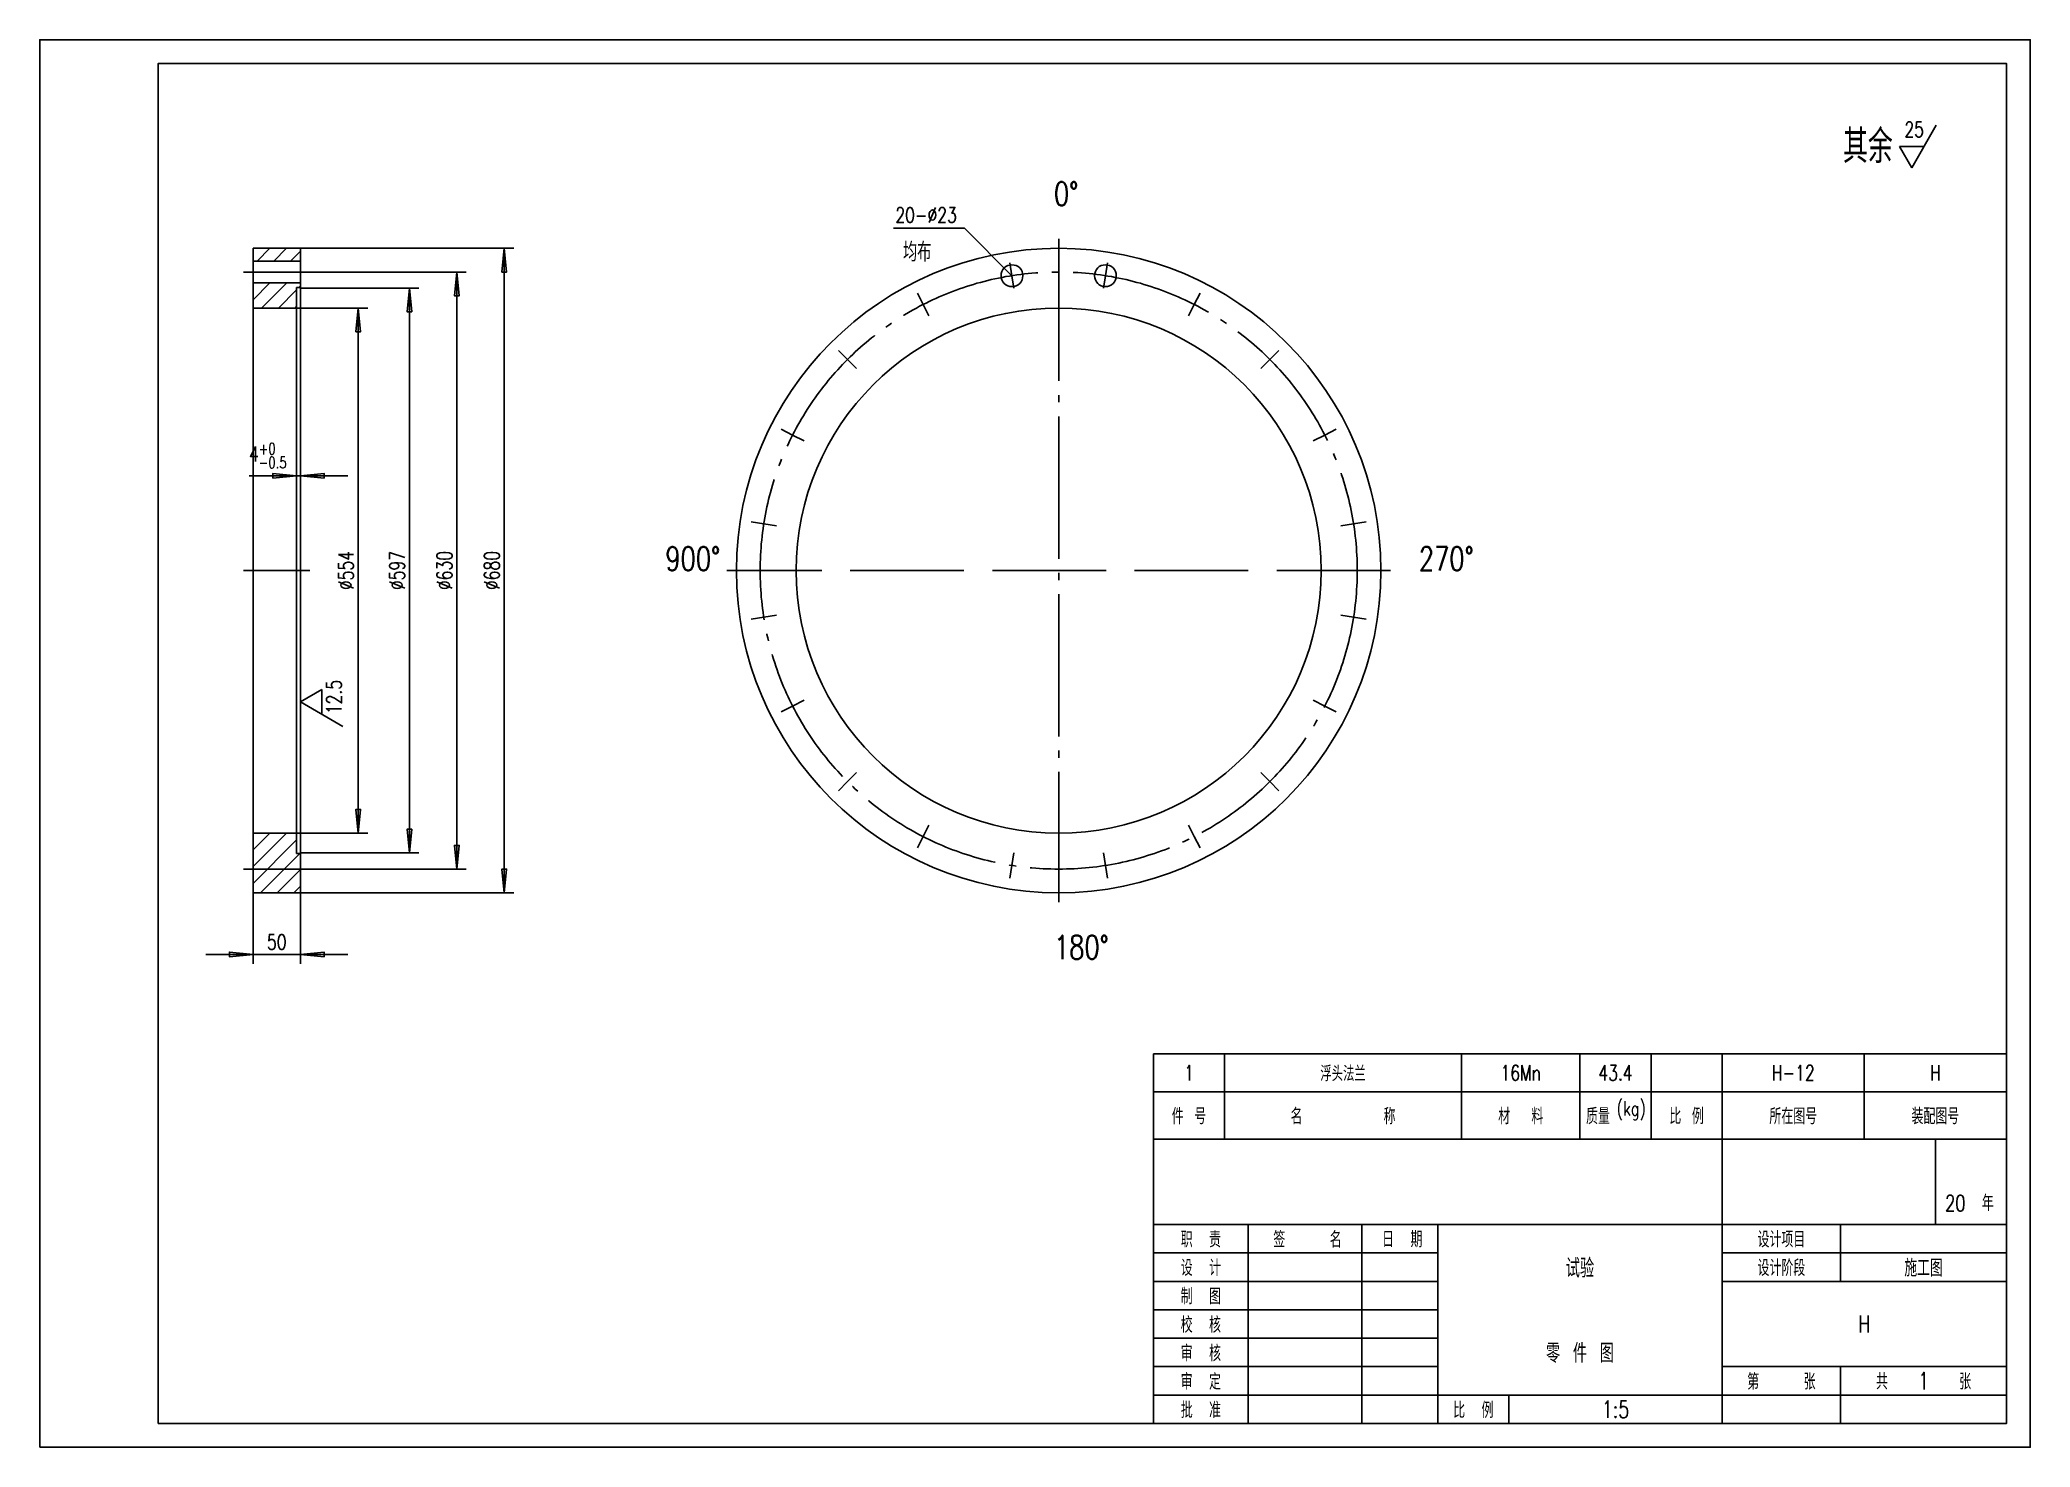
# Model space of a CAD drawing. Extents: x -125 to 1975, y -25 to 1460.
import ezdxf
from ezdxf.enums import TextEntityAlignment as Align

# ---------------------------------------------------------------- set-up
doc = ezdxf.new("R2010")
doc.units = 0
doc.header["$LTSCALE"] = 30
doc.header["$MEASUREMENT"] = 0
doc.linetypes.add('CENTER', pattern=[6.25, 5, -0.5, 0.25, -0.5])
doc.linetypes.add('DASHED', pattern=[5, 4, -1])
for name, color, linetype in [('1', 2, 'CONTINUOUS'), ('2', 1, 'CONTINUOUS'), ('4', 2, 'CENTER'), ('5', 2, 'DASHED')]:
    doc.layers.add(name, color=color, linetype=linetype)
doc.styles.add('HZ', font='txt', dxfattribs={"width": 0.75, "bigfont": 'hztxt'})
doc.styles.get("Standard").update_dxf_attribs({"font": 'simplex', "width": 0.75, "bigfont": 'hztxt'})

# ---------------------------------------------------------------- blocks, each defined once
blk = doc.blocks.new('BT3')
at = {"layer": '1'}
for p, q in [((-165, 0), (-165, 18)), ((-115, 0), (-115, 18)), ((-90, 0), (-90, 18)), ((-75, 0), (-75, 18)), ((-60, 0), (-60, 18)), ((-30, 0), (-30, 18)), ((-180, 10), (0, 10))]:
    blk.add_line(p, q, dxfattribs=at)
at = {"layer": '2'}
for p, q in [((-180, 18), (0, 18)), ((-180, 18), (0, 18)), ((-180, 0), (-180, 18)), ((0, 0), (0, 18)), ((-180, 0), (0, 0))]:
    blk.add_line(p, q, dxfattribs=at)
at = {"layer": '1', "style": 'HZ', "width": 0.75}
blk.add_text('(kg)', height=3, dxfattribs=at).set_placement((-79.2, 5), align=Align.CENTER)
for s, p in [('件 号', (-172.5, 5)), ('名       称', (-140, 5)), ('材  料', (-102.5, 5)), ('质量', (-86.2, 5)), ('比 例', (-67.5, 5)), ('所在图号', (-45, 5)), ('装配图号', (-15, 5))]:
    blk.add_text(s, height=3.36, dxfattribs=at).set_placement(p, align=Align.MIDDLE)

msp = doc.modelspace()

# ---------------------------------------------------------------- linework, layer by layer
at = {"layer": '1'}
for p, q in [((1875.9, 1369.8), (1850, 1325)), ((1850, 1325), (1837.1, 1347.4)), ((1837.1, 1347.4), (1862.9, 1347.4)), ((117.7, 1240), (104.2, 1226.5)), ((121.9, 1226.5), (135.4, 1240)), ((150, 1240), (375, 1240)), ((365, 560), (365, 1240)), ((150, 1237), (139.5, 1226.5)), ((117.8, 1203.5), (100, 1185.7)), ((109, 1177), (135.5, 1203.5)), ((150, 1200.3), (148.2, 1198.5)), ((150, 1215), (325, 1215)), ((150, 1198), (275, 1198)), ((265, 602), (265, 1198)), ((315, 585), (315, 1215)), ((146, 1196.3), (126.7, 1177)), ((144.3, 1177), (146, 1178.7)), ((146, 1177), (221, 1177)), ((211, 623), (211, 1177)), ((146, 1000), (150, 1000)), ((150, 761.5), (172.4, 774.4)), ((194.8, 735.6), (150, 761.5)), ((172.4, 774.4), (172.4, 748.5)), ((117.7, 623), (100, 605.3)), ((100, 587.6), (135.4, 623)), ((146, 615.9), (100, 569.9)), ((146, 623), (221, 623)), ((107.7, 560), (149.2, 601.5)), ((150, 602), (275, 602)), ((150, 584.6), (125.4, 560)), ((150, 585), (325, 585)), ((100, 560), (100, 485)), ((143.1, 560), (150, 566.9)), ((150, 560), (375, 560)), ((150, 560), (150, 485)), ((100, 495), (150, 495)), ((1650, 0), (1650, 300)), ((1875, 300), (1875, 210)), ((1050, 210), (1950, 210)), ((1150, 0), (1150, 210)), ((1269.8, 0), (1269.8, 210)), ((1350, 0), (1350, 210)), ((1775, 150), (1775, 210)), ((1050, 180), (1350, 180)), ((1650, 180), (1950, 180)), ((1050, 150), (1350, 150)), ((1650, 150), (1950, 150)), ((1050, 120), (1350, 120)), ((1050, 90), (1350, 90)), ((1050, 60), (1350, 60)), ((1650, 60), (1950, 60)), ((1775, 0), (1775, 60)), ((1050, 30), (1950, 30)), ((1425, 0), (1425, 30))]:
    msp.add_line(p, q, dxfattribs=at)
msp.add_lwpolyline([(-125, -25), (-125, 1460), (1975, 1460), (1975, -25)], close=True, dxfattribs=at)
for points in [[(900.7, 1211.1), (850.7, 1261.1), (775.7, 1261.1)], [(365, 1240), (362.5, 1215), (367.5, 1215), (365, 1240)], [(265, 1198), (262.5, 1173), (267.5, 1173), (265, 1198)], [(315, 1215), (312.5, 1190), (317.5, 1190), (315, 1215)], [(211, 1177), (208.5, 1152), (213.5, 1152), (211, 1177)], [(146, 1000), (121, 1002.5), (121, 997.5), (146, 1000), (96, 1000)], [(150, 1000), (175, 997.5), (175, 1002.5), (150, 1000), (200, 1000)], [(211, 623), (213.5, 648), (208.5, 648), (211, 623)], [(265, 602), (267.5, 627), (262.5, 627), (265, 602)], [(315, 585), (317.5, 610), (312.5, 610), (315, 585)], [(365, 560), (367.5, 585), (362.5, 585), (365, 560)], [(100, 495), (75, 497.5), (75, 492.5), (100, 495), (50, 495)], [(150, 495), (175, 492.5), (175, 497.5), (150, 495), (200, 495)]]:
    msp.add_lwpolyline(points, dxfattribs=at)
for points in [[(365, 1240), (362.5, 1215), (367.5, 1215), (365, 1240)], [(265, 1198), (262.5, 1173), (267.5, 1173), (265, 1198)], [(315, 1215), (312.5, 1190), (317.5, 1190), (315, 1215)], [(211, 1177), (208.5, 1152), (213.5, 1152), (211, 1177)], [(146, 1000), (121, 1002.5), (121, 997.5), (146, 1000)], [(150, 1000), (175, 997.5), (175, 1002.5), (150, 1000)], [(211, 623), (213.5, 648), (208.5, 648), (211, 623)], [(265, 602), (267.5, 627), (262.5, 627), (265, 602)], [(315, 585), (317.5, 610), (312.5, 610), (315, 585)], [(365, 560), (367.5, 585), (362.5, 585), (365, 560)], [(100, 495), (75, 497.5), (75, 492.5), (100, 495)], [(150, 495), (175, 492.5), (175, 497.5), (150, 495)]]:
    msp.add_solid(points, dxfattribs=at)
at = {"layer": '2'}
for p, q in [((100, 1226.5), (100, 1203.5)), ((150, 1226.5), (150, 1203.5)), ((150, 1198.5), (150, 601.5)), ((100, 1177), (100, 623)), ((146, 1177), (146, 623)), ((1050, 300), (1950, 300)), ((1050, 0), (1050, 300)), ((1950, 0), (1950, 300)), ((1050, 0), (1950, 0))]:
    msp.add_line(p, q, dxfattribs=at)
for points in [[(0, 0), (0, 1435), (1950, 1435), (1950, 0)], [(100, 1240), (100, 1226.5), (150, 1226.5), (150, 1240)], [(100, 1203.5), (100, 1177), (146, 1177), (146, 1198.5), (150, 1198.5), (150, 1203.5)], [(100, 623), (100, 560), (150, 560), (150, 601.5), (146, 601.5), (146, 623)]]:
    msp.add_lwpolyline(points, close=True, dxfattribs=at)
for centre, radius in [((950, 900), 340), ((900.7, 1211.1), 11.5), ((999.3, 1211.1), 11.5), ((950, 900), 277)]:
    msp.add_circle(centre, radius, dxfattribs=at)
at = {"layer": '4'}
for p, q in [((950, 1250), (950, 550)), ((900.7, 1211.1), (898.6, 1224.5)), ((999.3, 1211.1), (1001.4, 1224.5)), ((90, 1215), (160, 1215)), ((900.7, 1211.1), (902.8, 1197.8)), ((999.3, 1211.1), (997.2, 1197.8)), ((807, 1180.7), (800.9, 1192.7)), ((807, 1180.7), (813.1, 1168.6)), ((1093, 1180.7), (1086.9, 1168.6)), ((1093, 1180.7), (1099.1, 1192.7)), ((727.3, 1122.7), (717.7, 1132.3)), ((727.3, 1122.7), (736.8, 1113.2)), ((1172.7, 1122.7), (1163.2, 1113.2)), ((1172.7, 1122.7), (1182.3, 1132.3)), ((669.3, 1043), (657.3, 1049.1)), ((669.3, 1043), (681.4, 1036.9)), ((1230.7, 1043), (1218.6, 1036.9)), ((1230.7, 1043), (1242.7, 1049.1)), ((638.9, 949.3), (625.5, 951.4)), ((638.9, 949.3), (652.2, 947.2)), ((1261.1, 949.3), (1247.8, 947.2)), ((1261.1, 949.3), (1274.5, 951.4)), ((90, 900), (160, 900)), ((638.9, 850.7), (625.5, 848.6)), ((638.9, 850.7), (652.2, 852.8)), ((1261.1, 850.7), (1247.8, 852.8)), ((1261.1, 850.7), (1274.5, 848.6)), ((669.3, 757), (657.3, 750.9)), ((669.3, 757), (681.4, 763.1)), ((1230.7, 757), (1218.6, 763.1)), ((1230.7, 757), (1242.7, 750.9)), ((727.3, 677.3), (717.7, 667.7)), ((727.3, 677.3), (736.8, 686.8)), ((1172.7, 677.3), (1163.2, 686.8)), ((1172.7, 677.3), (1182.3, 667.7)), ((807, 619.3), (813.1, 631.4)), ((1093, 619.3), (1086.9, 631.4)), ((807, 619.3), (800.9, 607.3)), ((1093, 619.3), (1099.1, 607.3)), ((900.7, 588.9), (898.6, 575.5)), ((900.7, 588.9), (902.8, 602.2)), ((999.3, 588.9), (997.2, 602.2)), ((999.3, 588.9), (1001.4, 575.5)), ((90, 585), (160, 585))]:
    msp.add_line(p, q, dxfattribs=at)
msp.add_circle((950, 900), 315, dxfattribs=at)
at = {"layer": '5'}
msp.add_line((1300, 900), (600, 900), dxfattribs=at)

# ---------------------------------------------------------------- block references
at = {"layer": '1', "xscale": 5, "yscale": 5, "zscale": 5}
msp.add_blockref('BT3', (1950, 300), dxfattribs=at)

# ---------------------------------------------------------------- texts
at = {"layer": '1', "style": 'HZ', "width": 0.75}
for s, height, p in [('其余', 35, (1830, 1330)), ('25', 16, (1862.9, 1357.4)), ('4', 16, (106, 1015))]:
    msp.add_text(s, height=height, dxfattribs=at).set_placement(p, align=Align.RIGHT)
for s, height, p in [('0%%d', 25, (945, 1285)), ('20-%%c23', 16, (777.7, 1267.1)), ('均布', 20, (785.7, 1226.1)), ('+0', 12, (106, 1022.5)), ('-0.5', 12, (106, 1008)), ('900%%d', 25, (535, 900)), ('270%%d', 25, (1330, 900)), ('180%%d', 25, (945, 490))]:
    msp.add_text(s, height=height, dxfattribs=at).set_placement(p)
for s, p in [('%%c554', (206, 900)), ('%%c597', (260, 900)), ('%%c630', (310, 900)), ('%%c680', (360, 900))]:
    msp.add_text(s, height=16, rotation=90, dxfattribs=at).set_placement(p, align=Align.CENTER)
msp.add_text('12.5', height=16, rotation=90, dxfattribs=at).set_placement((193.4, 748.5))
msp.add_text('50', height=16, dxfattribs=at).set_placement((125, 500), align=Align.CENTER)
for s, height, p in [('1', 16, (1087.5, 370)), ('浮头法兰', 16, (1250, 370)), ('16Mn', 16, (1437.5, 370)), ('43.4', 16, (1537.5, 370)), ('H-12', 16, (1725, 370)), ('H', 16, (1875, 370)), ('试验', 20, (1500, 165)), ('施工图', 18, (1862.5, 165)), ('H', 18, (1800, 105)), ('零 件 图', 20, (1500, 75)), ('1', 18, (1862.5, 45)), ('1:5', 18, (1537.5, 15))]:
    msp.add_text(s, height=height, dxfattribs=at).set_placement(p, align=Align.MIDDLE)
at = {"layer": '1', "width": 0.75}
for s, p in [('20  年', (1910.9, 233.4)), ('职  责', (1100, 195)), ('签     名', (1212.5, 195)), ('日  期', (1312.5, 195)), ('设计项目', (1712.5, 195)), ('设  计', (1100, 165)), ('设计阶段', (1712.5, 165)), ('制  图', (1100, 135)), ('校  核', (1100, 105)), ('审  核', (1100, 75)), ('审  定', (1100, 45)), ('第     张', (1712.5, 45)), ('共        张', (1862.5, 45)), ('批  准', (1100, 15)), ('比  例', (1387.5, 15))]:
    msp.add_text(s, height=16.8, dxfattribs=at).set_placement(p, align=Align.MIDDLE)

doc.saveas('drawing.dxf')
